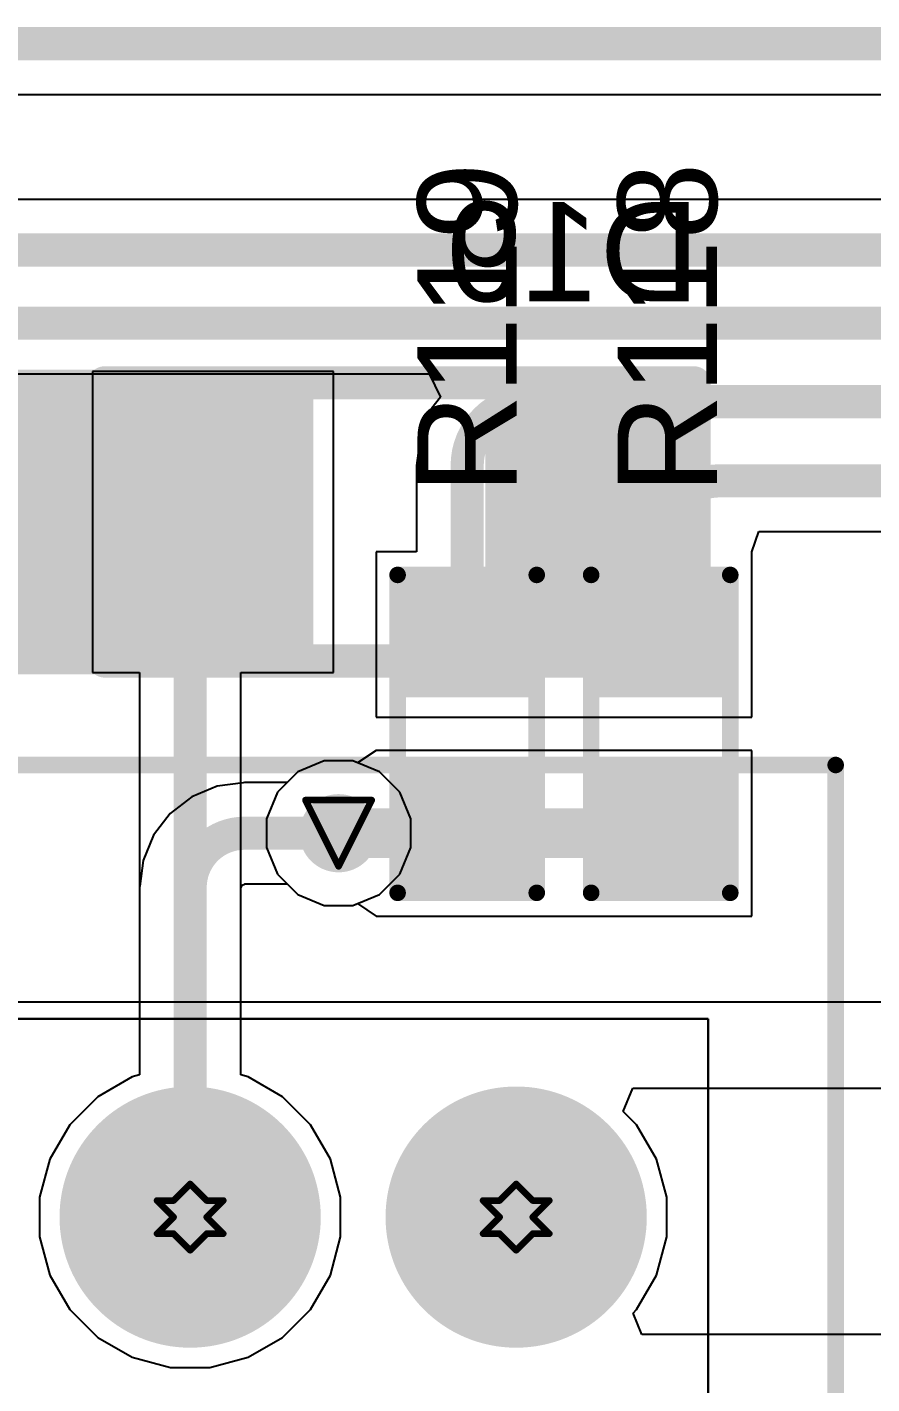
# Model space of a CAD drawing. Header units: inches. Extents: x 0 to 5359, y 0 to 5098.
# Drawn here: x 24.75 to 31.23, y 109.72 to 120.13 of the extents above; entities that cross this region are included whole.
import ezdxf

# ---------------------------------------------------------------- set-up
doc = ezdxf.new("R2010")
doc.units = ezdxf.units.IN
for name, color, linetype in [('Board Outline', 216, 'Continuous'), ('Bottom Layer', 5, 'Continuous'), ('Bottom Overlay', 54, 'Continuous'), ('Bottom Paste', 16, 'Continuous'), ('Bottom Solder', 6, 'Continuous'), ('Drill Drawing', 1, 'Continuous'), ('Layer 1', 16, 'Continuous'), ('Layer 2', 76, 'Continuous'), ('Multi-Layer', 9, 'Continuous'), ('Pad Holes', 156, 'Continuous'), ('Top Layer', 1, 'Continuous'), ('Top Overlay', 2, 'Continuous'), ('Top Paste', 8, 'Continuous'), ('Top Solder', 216, 'Continuous'), ('Via Holes', 16, 'Continuous')]:
    doc.layers.add(name, color=color, linetype=linetype)
doc.styles.add('Arial', font='', dxfattribs={"height": 0.2})
doc.styles.get('Arial').set_extended_font_data('Arial')

# ---------------------------------------------------------------- blocks, each defined once
blk = doc.blocks.new('SOD_123FL_B_19')
at = {"layer": 'Bottom Layer'}
for points in [[(-2.10000215, 0.8999994699999999), (-0.76000229, 0.8999994699999999), (-0.76000229, -0.8999994699999999), (-2.10000215, -0.8999994699999999)], [(0.75999721, 0.8999994699999999), (2.09999707, 0.8999994699999999), (2.09999707, -0.8999994699999999), (0.75999721, -0.8999994699999999)]]:
    blk.add_hatch(color=5, dxfattribs=at).paths.add_polyline_path(points)
at = {"layer": 'Bottom Overlay'}
blk.add_hatch(color=54, dxfattribs=at).paths.add_polyline_path([(-3.25124318, -1.16843302), (-2.18444318, -1.16843302), (-2.18444318, 1.16836698), (-3.25124318, 1.16836698)])
at = {"layer": 'Bottom Paste'}
for points in [[(-2.10000215, 0.8999994699999999), (-0.76000229, 0.8999994699999999), (-0.76000229, -0.8999994699999999), (-2.10000215, -0.8999994699999999)], [(0.75999721, 0.8999994699999999), (2.09999707, 0.8999994699999999), (2.09999707, -0.8999994699999999), (0.75999721, -0.8999994699999999)]]:
    blk.add_hatch(color=16, dxfattribs=at).paths.add_polyline_path(points)
at = {"layer": 'Bottom Solder'}
for points in [[(-2.20160215, 1.00159947), (-0.65840229, 1.00159947), (-0.65840229, -1.00159947), (-2.20160215, -1.00159947)], [(0.65839721, 1.00159947), (2.20159707, 1.00159947), (2.20159707, -1.00159947), (0.65839721, -1.00159947)]]:
    blk.add_hatch(color=6, dxfattribs=at).paths.add_polyline_path(points)
at = {"layer": 'Bottom Overlay'}
for points in [[(-2.26060508, 1.0668, 0.254, 0.254, 0), (2.26059492, 1.0668, 0.254, 0.254, 0)], [(2.26059492, -1.0668, 0.254, 0.254, 0), (2.26059492, 1.0668, 0.254, 0.254, 0)], [(-2.26060508, -1.0668, 0.254, 0.254, 0), (2.26059492, -1.0668, 0.254, 0.254, 0)]]:
    blk.add_lwpolyline(points, format="xyseb", dxfattribs=at)
for points in [[(-2.32410508, 1.0668, 0.127, 0.127, 1), (-2.19710508, 1.0668, 0.127, 0.127, 1)], [(2.19709492, 1.0668, 0.127, 0.127, 1), (2.32409492, 1.0668, 0.127, 0.127, 1)], [(2.19709492, 1.0668, 0.127, 0.127, 1), (2.32409492, 1.0668, 0.127, 0.127, 1)], [(-2.32410508, -1.0668, 0.127, 0.127, 1), (-2.19710508, -1.0668, 0.127, 0.127, 1)], [(2.19709492, -1.0668, 0.127, 0.127, 1), (2.32409492, -1.0668, 0.127, 0.127, 1)], [(2.19709492, -1.0668, 0.127, 0.127, 1), (2.32409492, -1.0668, 0.127, 0.127, 1)]]:
    blk.add_lwpolyline(points, format="xyseb", close=True, dxfattribs=at)
blk = doc.blocks.new('R___0603_87')
at = {"layer": 'Top Layer'}
for points in [[(-0.3809999999999999, 0.4445), (-0.3809999999999999, -0.4445), (-1.143, -0.4445), (-1.143, 0.4445)], [(1.14300254, 0.44450254), (1.14300254, -0.44449746), (0.38100254, -0.44449746), (0.38100254, 0.44450254)]]:
    blk.add_hatch(color=1, dxfattribs=at).paths.add_polyline_path(points)
at = {"layer": 'Top Paste'}
for points in [[(-0.3809999999999999, 0.4445), (-0.3809999999999999, -0.4445), (-1.143, -0.4445), (-1.143, 0.4445)], [(1.14300254, 0.44450254), (1.14300254, -0.44449746), (0.38100254, -0.44449746), (0.38100254, 0.44450254)]]:
    blk.add_hatch(color=8, dxfattribs=at).paths.add_polyline_path(points)
at = {"layer": 'Top Solder'}
for points in [[(-0.2794, 0.5460999999999999), (-0.2794, -0.5460999999999999), (-1.2446, -0.5460999999999999), (-1.2446, 0.5460999999999999)], [(1.24460254, 0.54610254), (1.24460254, -0.5460974599999999), (0.27940254, -0.5460974599999999), (0.27940254, 0.54610254)]]:
    blk.add_hatch(color=216, dxfattribs=at).paths.add_polyline_path(points)
at = {"layer": 'Top Overlay'}
for points in [[(-1.2192, 0.53340254, 0.127, 0.127, 0), (1.2192, 0.53340254, 0.127, 0.127, 0)], [(-1.2192, 0.53340254, 0.127, 0.127, 0), (-1.2192, -0.53339492, 0.127, 0.127, 0)], [(1.2192, 0.53340254, 0.127, 0.127, 0), (1.2192, -0.53339492, 0.127, 0.127, 0)], [(-1.2192, -0.53339492, 0.127, 0.127, 0), (1.2192, -0.53339492, 0.127, 0.127, 0)]]:
    blk.add_lwpolyline(points, format="xyseb", dxfattribs=at)
for points in [[(-1.25095, 0.53340254, 0.0635, 0.0635, 1), (-1.18745, 0.53340254, 0.0635, 0.0635, 1)], [(-1.25095, 0.53340254, 0.0635, 0.0635, 1), (-1.18745, 0.53340254, 0.0635, 0.0635, 1)], [(1.18745, 0.53340254, 0.0635, 0.0635, 1), (1.25095, 0.53340254, 0.0635, 0.0635, 1)], [(1.18745, 0.53340254, 0.0635, 0.0635, 1), (1.25095, 0.53340254, 0.0635, 0.0635, 1)], [(-1.25095, -0.53339492, 0.0635, 0.0635, 1), (-1.18745, -0.53339492, 0.0635, 0.0635, 1)], [(-1.25095, -0.53339492, 0.0635, 0.0635, 1), (-1.18745, -0.53339492, 0.0635, 0.0635, 1)], [(1.18745, -0.53339492, 0.0635, 0.0635, 1), (1.25095, -0.53339492, 0.0635, 0.0635, 1)], [(1.18745, -0.53339492, 0.0635, 0.0635, 1), (1.25095, -0.53339492, 0.0635, 0.0635, 1)]]:
    blk.add_lwpolyline(points, format="xyseb", close=True, dxfattribs=at)
blk = doc.blocks.new('R___0603_88')
at = {"layer": 'Top Layer'}
for points in [[(-0.3809999999999999, 0.4445), (-0.3809999999999999, -0.4445), (-1.143, -0.4445), (-1.143, 0.4445)], [(1.143, 0.4445), (1.143, -0.4445), (0.3809999999999999, -0.4445), (0.3809999999999999, 0.4445)]]:
    blk.add_hatch(color=1, dxfattribs=at).paths.add_polyline_path(points)
at = {"layer": 'Top Paste'}
for points in [[(-0.3809999999999999, 0.4445), (-0.3809999999999999, -0.4445), (-1.143, -0.4445), (-1.143, 0.4445)], [(1.143, 0.4445), (1.143, -0.4445), (0.3809999999999999, -0.4445), (0.3809999999999999, 0.4445)]]:
    blk.add_hatch(color=8, dxfattribs=at).paths.add_polyline_path(points)
at = {"layer": 'Top Solder'}
for points in [[(-0.2794, 0.5460999999999999), (-0.2794, -0.5460999999999999), (-1.2446, -0.5460999999999999), (-1.2446, 0.5460999999999999)], [(1.2446, 0.5460999999999999), (1.2446, -0.5460999999999999), (0.2794, -0.5460999999999999), (0.2794, 0.5460999999999999)]]:
    blk.add_hatch(color=216, dxfattribs=at).paths.add_polyline_path(points)
at = {"layer": 'Top Overlay'}
for points in [[(-1.2192, 0.53339238, 0.127, 0.127, 0), (1.2192, 0.53339238, 0.127, 0.127, 0)], [(-1.2192, 0.53339238, 0.127, 0.127, 0), (-1.2192, -0.53340762, 0.127, 0.127, 0)], [(1.2192, 0.53339238, 0.127, 0.127, 0), (1.2192, -0.53340762, 0.127, 0.127, 0)], [(-1.2192, -0.53340762, 0.127, 0.127, 0), (1.2192, -0.53340762, 0.127, 0.127, 0)]]:
    blk.add_lwpolyline(points, format="xyseb", dxfattribs=at)
for points in [[(-1.25095, 0.53339238, 0.0635, 0.0635, 1), (-1.18745, 0.53339238, 0.0635, 0.0635, 1)], [(-1.25095, 0.53339238, 0.0635, 0.0635, 1), (-1.18745, 0.53339238, 0.0635, 0.0635, 1)], [(1.18745, 0.53339238, 0.0635, 0.0635, 1), (1.25095, 0.53339238, 0.0635, 0.0635, 1)], [(1.18745, 0.53339238, 0.0635, 0.0635, 1), (1.25095, 0.53339238, 0.0635, 0.0635, 1)], [(-1.25095, -0.53340762, 0.0635, 0.0635, 1), (-1.18745, -0.53340762, 0.0635, 0.0635, 1)], [(-1.25095, -0.53340762, 0.0635, 0.0635, 1), (-1.18745, -0.53340762, 0.0635, 0.0635, 1)], [(1.18745, -0.53340762, 0.0635, 0.0635, 1), (1.25095, -0.53340762, 0.0635, 0.0635, 1)], [(1.18745, -0.53340762, 0.0635, 0.0635, 1), (1.25095, -0.53340762, 0.0635, 0.0635, 1)]]:
    blk.add_lwpolyline(points, format="xyseb", close=True, dxfattribs=at)
blk = doc.blocks.new('B8B_XH_A_LF__SN__B_224')
at = {"layer": 'Bottom Layer'}
h = blk.add_hatch(color=5, dxfattribs=at)
edge = h.paths.add_edge_path()
edge.add_arc((6.24999766, 0), 0.8999982, 0, 360)
h = blk.add_hatch(color=5, dxfattribs=at)
edge = h.paths.add_edge_path()
edge.add_arc((8.74999774, 0), 0.8999982, 0, 360)
at = {"layer": 'Bottom Solder'}
h = blk.add_hatch(color=6, dxfattribs=at)
edge = h.paths.add_edge_path()
edge.add_arc((6.24999766, 0), 1.0015982, 0, 360)
h = blk.add_hatch(color=6, dxfattribs=at)
edge = h.paths.add_edge_path()
edge.add_arc((8.74999774, 0), 1.0015982, 0, 360)
at = {"layer": 'Layer 1'}
h = blk.add_hatch(color=16, dxfattribs=at)
edge = h.paths.add_edge_path()
edge.add_arc((6.24999766, 0), 0.8999982, 0, 360)
h = blk.add_hatch(color=16, dxfattribs=at)
edge = h.paths.add_edge_path()
edge.add_arc((8.74999774, 0), 0.8999982, 0, 360)
at = {"layer": 'Layer 2'}
h = blk.add_hatch(color=76, dxfattribs=at)
edge = h.paths.add_edge_path()
edge.add_arc((6.24999766, 0), 0.8999982, 0, 360)
h = blk.add_hatch(color=76, dxfattribs=at)
edge = h.paths.add_edge_path()
edge.add_arc((8.74999774, 0), 0.8999982, 0, 360)
at = {"layer": 'Multi-Layer'}
h = blk.add_hatch(color=9, dxfattribs=at)
edge = h.paths.add_edge_path()
edge.add_arc((6.24999766, 0), 0.8999982, 0, 360)
h = blk.add_hatch(color=9, dxfattribs=at)
edge = h.paths.add_edge_path()
edge.add_arc((8.74999774, 0), 0.8999982, 0, 360)
at = {"layer": 'Pad Holes'}
h = blk.add_hatch(color=7, dxfattribs=at)
edge = h.paths.add_edge_path()
edge.add_arc((6.24999766, 0), 0.499999, 0, 360)
h = blk.add_hatch(color=7, dxfattribs=at)
edge = h.paths.add_edge_path()
edge.add_arc((8.74999774, 0), 0.499999, 0, 360)
at = {"layer": 'Top Layer'}
h = blk.add_hatch(color=1, dxfattribs=at)
edge = h.paths.add_edge_path()
edge.add_arc((6.24999766, 0), 0.8999982, 0, 360)
h = blk.add_hatch(color=1, dxfattribs=at)
edge = h.paths.add_edge_path()
edge.add_arc((8.74999774, 0), 0.8999982, 0, 360)
at = {"layer": 'Top Solder'}
h = blk.add_hatch(color=216, dxfattribs=at)
edge = h.paths.add_edge_path()
edge.add_arc((6.24999766, 0), 1.0015982, 0, 360)
h = blk.add_hatch(color=216, dxfattribs=at)
edge = h.paths.add_edge_path()
edge.add_arc((8.74999774, 0), 1.0015982, 0, 360)
at = {"layer": 'Bottom Overlay'}
for points in [[(-11.200003, 3.467600379999999, 0.127, 0.127, 0), (11.19999792, 3.467600379999999, 0.127, 0.127, 0)], [(11.19999792, -2.28240082, 0.127, 0.127, 0), (11.19999792, 3.467600379999999, 0.127, 0.127, 0)]]:
    blk.add_lwpolyline(points, format="xyseb", dxfattribs=at)
blk.add_lwpolyline([(11.16824792, 3.467600379999999, 0.0635, 0.0635, 1), (11.23174792, 3.467600379999999, 0.0635, 0.0635, 1)], format="xyseb", close=True, dxfattribs=at)
blk.add_lwpolyline([(11.16824792, 3.467600379999999, 0.0635, 0.0635, 1), (11.23174792, 3.467600379999999, 0.0635, 0.0635, 1)], format="xyseb", close=True, dxfattribs=at)

msp = doc.modelspace()

# ---------------------------------------------------------------- hatches: boundary and pattern name
at = {"layer": 'Bottom Layer'}
h = msp.add_hatch(color=5, dxfattribs=at)
edge = h.paths.add_edge_path()
edge.add_arc((27.13829472, 113.94439492), 0.2999994, 0, 360)
at = {"layer": 'Layer 1'}
h = msp.add_hatch(color=16, dxfattribs=at)
edge = h.paths.add_edge_path()
edge.add_arc((27.13829472, 113.94439492), 0.2999994, 0, 360)
at = {"layer": 'Layer 2'}
h = msp.add_hatch(color=76, dxfattribs=at)
edge = h.paths.add_edge_path()
edge.add_arc((27.13829472, 113.94439492), 0.2999994, 0, 360)
at = {"layer": 'Top Layer'}
h = msp.add_hatch(color=1, dxfattribs=at)
edge = h.paths.add_edge_path()
edge.add_arc((27.13829472, 113.94439492), 0.2999994, 0, 360)
at = {"layer": 'Via Holes'}
h = msp.add_hatch(color=7, dxfattribs=at)
edge = h.paths.add_edge_path()
edge.add_arc((27.13829472, 113.94439492), 0.1499997, 0, 360)

# ---------------------------------------------------------------- linework, layer by layer
at = {"layer": 'Board Outline'}
msp.add_lwpolyline([(-3.556e-05, 120.00003686, 0.254, 0.254, 0), (109.99996542, 120.00003686, 0.254, 0.254, 0)], format="xyseb", dxfattribs=at)
at = {"layer": 'Bottom Layer'}
for p, q in [((4.14505902, 119.6115464), (45.3644, 119.6115464)), ((27.09795952, 117.4859982), (25.2499622, 117.4859982)), ((25.2499622, 117.4859982), (25.2499622, 115.1780018)), ((27.09795952, 115.1780018), (27.09795952, 117.4859982)), ((25.2499622, 115.1780018), (25.61149564, 115.1780018)), ((25.61149564, 115.1780018), (25.61149564, 112.09066228)), ((26.38842576, 112.09066228), (26.38842576, 115.1780018)), ((26.38842576, 115.1780018), (27.09795952, 115.1780018)), ((27.02809682, 114.49839432), (26.82448026, 114.41405362)), ((27.24849262, 114.49839432), (27.02809682, 114.49839432)), ((27.45210918, 114.41405362), (27.24849262, 114.49839432)), ((26.82448026, 114.41405362), (26.66863602, 114.25820938)), ((27.60795342, 114.25820938), (27.45210918, 114.41405362)), ((26.66863602, 114.25820938), (26.58429532, 114.05459282)), ((27.69229412, 114.05459282), (27.60795342, 114.25820938)), ((26.58429532, 114.05459282), (26.58429532, 113.83419702)), ((27.69229412, 113.83419702), (27.69229412, 114.05459282)), ((26.58429532, 113.83419702), (26.66863602, 113.63058046)), ((27.60795342, 113.63058046), (27.69229412, 113.83419702)), ((26.66863602, 113.63058046), (26.82448026, 113.47473622)), ((27.45210918, 113.47473622), (27.60795342, 113.63058046)), ((26.82448026, 113.47473622), (27.02809682, 113.39039552)), ((27.24849262, 113.39039552), (27.45210918, 113.47473622)), ((27.02809682, 113.39039552), (27.24849262, 113.39039552)), ((25.5545336, 112.07539942), (25.2913896, 111.92347186)), ((25.61149564, 112.09066228), (25.5545336, 112.07539942)), ((26.4453878, 112.07539942), (26.38842576, 112.09066228)), ((26.7085318, 111.92347186), (26.4453878, 112.07539942)), ((25.2913896, 111.92347186), (25.07653354, 111.7086158)), ((26.92338786, 111.7086158), (26.7085318, 111.92347186)), ((25.07653354, 111.7086158), (24.92460598, 111.4454718)), ((27.07531542, 111.4454718), (26.92338786, 111.7086158)), ((24.92460598, 111.4454718), (24.8459625, 111.15197226)), ((27.1539589, 111.15197226), (27.07531542, 111.4454718)), ((24.8459625, 111.15197226), (24.8459625, 110.84811714)), ((27.1539589, 110.84811714), (27.1539589, 111.15197226)), ((24.8459625, 110.84811714), (24.92460598, 110.5546176)), ((27.07531542, 110.5546176), (27.1539589, 110.84811714)), ((24.92460598, 110.5546176), (25.07653354, 110.2914736)), ((26.92338786, 110.2914736), (27.07531542, 110.5546176)), ((25.07653354, 110.2914736), (25.2913896, 110.07661754)), ((26.7085318, 110.07661754), (26.92338786, 110.2914736)), ((25.2913896, 110.07661754), (25.5545336, 109.92468998)), ((26.4453878, 109.92468998), (26.7085318, 110.07661754)), ((25.5545336, 109.92468998), (25.84803314, 109.8460465)), ((26.15188826, 109.8460465), (26.4453878, 109.92468998)), ((25.84803314, 109.8460465), (26.15188826, 109.8460465))]:
    msp.add_line(p, q, dxfattribs=at)
for points in [[(25.9999607, 116.15799984, 0.508, 0.508, 0), (26.17396086, 116.332, 0.508, 0.508, 0)], [(25.9999607, 111.0000447, 0.254, 0.254, 0), (25.9999607, 116.15799984, 0.254, 0.254, 0)]]:
    msp.add_lwpolyline(points, format="xyseb", dxfattribs=at)
for points in [[(26.04696086, 116.332, 0.254, 0.254, 1), (26.30096086, 116.332, 0.254, 0.254, 1)], [(25.8729607, 116.15799984, 0.254, 0.254, 1), (26.1269607, 116.15799984, 0.254, 0.254, 1)], [(25.9364607, 116.15799984, 0.127, 0.127, 1), (26.0634607, 116.15799984, 0.127, 0.127, 1)], [(25.9364607, 111.0000447, 0.127, 0.127, 1), (26.0634607, 111.0000447, 0.127, 0.127, 1)]]:
    msp.add_lwpolyline(points, format="xyseb", close=True, dxfattribs=at)
at = {"layer": 'Drill Drawing'}
for points in [[(26.88429472, 114.19839492, 0.0508, 0.0508, 0), (27.39229472, 114.19839492, 0.0508, 0.0508, 0)], [(26.88429472, 114.19839492, 0.0508, 0.0508, 0), (27.13829472, 113.69039492, 0.0508, 0.0508, 0)], [(27.13829472, 113.69039492, 0.0508, 0.0508, 0), (27.39229472, 114.19839492, 0.0508, 0.0508, 0)], [(25.8729607, 111.1270447, 0.0508, 0.0508, 0), (25.9999607, 111.2540447, 0.0508, 0.0508, 0)], [(25.9999607, 111.2540447, 0.0508, 0.0508, 0), (26.1269607, 111.1270447, 0.0508, 0.0508, 0)], [(28.37296078, 111.1270447, 0.0508, 0.0508, 0), (28.49996077999999, 111.2540447, 0.0508, 0.0508, 0)], [(28.49996077999999, 111.2540447, 0.0508, 0.0508, 0), (28.62696078, 111.1270447, 0.0508, 0.0508, 0)], [(25.7459607, 111.1270447, 0.0508, 0.0508, 0), (25.8729607, 111.0000447, 0.0508, 0.0508, 0)], [(25.7459607, 111.1270447, 0.0508, 0.0508, 0), (25.8729607, 111.1270447, 0.0508, 0.0508, 0)], [(26.1269607, 111.1270447, 0.0508, 0.0508, 0), (26.2539607, 111.1270447, 0.0508, 0.0508, 0)], [(26.1269607, 111.0000447, 0.0508, 0.0508, 0), (26.2539607, 111.1270447, 0.0508, 0.0508, 0)], [(28.24596078, 111.1270447, 0.0508, 0.0508, 0), (28.37296078, 111.0000447, 0.0508, 0.0508, 0)], [(28.24596078, 111.1270447, 0.0508, 0.0508, 0), (28.37296078, 111.1270447, 0.0508, 0.0508, 0)], [(28.62696078, 111.1270447, 0.0508, 0.0508, 0), (28.75396078, 111.1270447, 0.0508, 0.0508, 0)], [(28.62696078, 111.0000447, 0.0508, 0.0508, 0), (28.75396078, 111.1270447, 0.0508, 0.0508, 0)], [(25.7459607, 110.8730447, 0.0508, 0.0508, 0), (25.8729607, 111.0000447, 0.0508, 0.0508, 0)], [(26.1269607, 111.0000447, 0.0508, 0.0508, 0), (26.2539607, 110.8730447, 0.0508, 0.0508, 0)], [(28.24596078, 110.8730447, 0.0508, 0.0508, 0), (28.37296078, 111.0000447, 0.0508, 0.0508, 0)], [(28.62696078, 111.0000447, 0.0508, 0.0508, 0), (28.75396078, 110.8730447, 0.0508, 0.0508, 0)], [(25.7459607, 110.8730447, 0.0508, 0.0508, 0), (25.8729607, 110.8730447, 0.0508, 0.0508, 0)], [(25.8729607, 110.8730447, 0.0508, 0.0508, 0), (25.9999607, 110.7460447, 0.0508, 0.0508, 0)], [(25.9999607, 110.7460447, 0.0508, 0.0508, 0), (26.1269607, 110.8730447, 0.0508, 0.0508, 0)], [(26.1269607, 110.8730447, 0.0508, 0.0508, 0), (26.2539607, 110.8730447, 0.0508, 0.0508, 0)], [(28.24596078, 110.8730447, 0.0508, 0.0508, 0), (28.37296078, 110.8730447, 0.0508, 0.0508, 0)], [(28.37296078, 110.8730447, 0.0508, 0.0508, 0), (28.49996077999999, 110.7460447, 0.0508, 0.0508, 0)], [(28.49996077999999, 110.7460447, 0.0508, 0.0508, 0), (28.62696078, 110.8730447, 0.0508, 0.0508, 0)], [(28.62696078, 110.8730447, 0.0508, 0.0508, 0), (28.75396078, 110.8730447, 0.0508, 0.0508, 0)]]:
    msp.add_lwpolyline(points, format="xyseb", dxfattribs=at)
for points in [[(26.87159472, 114.19839492, 0.0254, 0.0254, 1), (26.89699472, 114.19839492, 0.0254, 0.0254, 1)], [(26.87159472, 114.19839492, 0.0254, 0.0254, 1), (26.89699472, 114.19839492, 0.0254, 0.0254, 1)], [(27.37959472, 114.19839492, 0.0254, 0.0254, 1), (27.40499472, 114.19839492, 0.0254, 0.0254, 1)], [(27.37959472, 114.19839492, 0.0254, 0.0254, 1), (27.40499472, 114.19839492, 0.0254, 0.0254, 1)], [(27.12559472, 113.69039492, 0.0254, 0.0254, 1), (27.15099472, 113.69039492, 0.0254, 0.0254, 1)], [(27.12559472, 113.69039492, 0.0254, 0.0254, 1), (27.15099472, 113.69039492, 0.0254, 0.0254, 1)], [(25.9872607, 111.2540447, 0.0254, 0.0254, 1), (26.0126607, 111.2540447, 0.0254, 0.0254, 1)], [(25.9872607, 111.2540447, 0.0254, 0.0254, 1), (26.0126607, 111.2540447, 0.0254, 0.0254, 1)], [(28.48726078, 111.2540447, 0.0254, 0.0254, 1), (28.51266078, 111.2540447, 0.0254, 0.0254, 1)], [(28.48726078, 111.2540447, 0.0254, 0.0254, 1), (28.51266078, 111.2540447, 0.0254, 0.0254, 1)], [(25.7332607, 111.1270447, 0.0254, 0.0254, 1), (25.7586607, 111.1270447, 0.0254, 0.0254, 1)], [(25.7332607, 111.1270447, 0.0254, 0.0254, 1), (25.7586607, 111.1270447, 0.0254, 0.0254, 1)], [(25.8602607, 111.1270447, 0.0254, 0.0254, 1), (25.8856607, 111.1270447, 0.0254, 0.0254, 1)], [(25.8602607, 111.1270447, 0.0254, 0.0254, 1), (25.8856607, 111.1270447, 0.0254, 0.0254, 1)], [(26.1142607, 111.1270447, 0.0254, 0.0254, 1), (26.1396607, 111.1270447, 0.0254, 0.0254, 1)], [(26.1142607, 111.1270447, 0.0254, 0.0254, 1), (26.1396607, 111.1270447, 0.0254, 0.0254, 1)], [(26.2412607, 111.1270447, 0.0254, 0.0254, 1), (26.2666607, 111.1270447, 0.0254, 0.0254, 1)], [(26.2412607, 111.1270447, 0.0254, 0.0254, 1), (26.2666607, 111.1270447, 0.0254, 0.0254, 1)], [(28.23326078, 111.1270447, 0.0254, 0.0254, 1), (28.25866078, 111.1270447, 0.0254, 0.0254, 1)], [(28.23326078, 111.1270447, 0.0254, 0.0254, 1), (28.25866078, 111.1270447, 0.0254, 0.0254, 1)], [(28.36026078, 111.1270447, 0.0254, 0.0254, 1), (28.38566078, 111.1270447, 0.0254, 0.0254, 1)], [(28.36026078, 111.1270447, 0.0254, 0.0254, 1), (28.38566078, 111.1270447, 0.0254, 0.0254, 1)], [(28.61426078, 111.1270447, 0.0254, 0.0254, 1), (28.63966078, 111.1270447, 0.0254, 0.0254, 1)], [(28.61426078, 111.1270447, 0.0254, 0.0254, 1), (28.63966078, 111.1270447, 0.0254, 0.0254, 1)], [(28.74126078, 111.1270447, 0.0254, 0.0254, 1), (28.76666078, 111.1270447, 0.0254, 0.0254, 1)], [(28.74126078, 111.1270447, 0.0254, 0.0254, 1), (28.76666078, 111.1270447, 0.0254, 0.0254, 1)], [(25.8602607, 111.0000447, 0.0254, 0.0254, 1), (25.8856607, 111.0000447, 0.0254, 0.0254, 1)], [(25.8602607, 111.0000447, 0.0254, 0.0254, 1), (25.8856607, 111.0000447, 0.0254, 0.0254, 1)], [(26.1142607, 111.0000447, 0.0254, 0.0254, 1), (26.1396607, 111.0000447, 0.0254, 0.0254, 1)], [(26.1142607, 111.0000447, 0.0254, 0.0254, 1), (26.1396607, 111.0000447, 0.0254, 0.0254, 1)], [(28.36026078, 111.0000447, 0.0254, 0.0254, 1), (28.38566078, 111.0000447, 0.0254, 0.0254, 1)], [(28.36026078, 111.0000447, 0.0254, 0.0254, 1), (28.38566078, 111.0000447, 0.0254, 0.0254, 1)], [(28.61426078, 111.0000447, 0.0254, 0.0254, 1), (28.63966078, 111.0000447, 0.0254, 0.0254, 1)], [(28.61426078, 111.0000447, 0.0254, 0.0254, 1), (28.63966078, 111.0000447, 0.0254, 0.0254, 1)], [(25.7332607, 110.8730447, 0.0254, 0.0254, 1), (25.7586607, 110.8730447, 0.0254, 0.0254, 1)], [(25.7332607, 110.8730447, 0.0254, 0.0254, 1), (25.7586607, 110.8730447, 0.0254, 0.0254, 1)], [(25.8602607, 110.8730447, 0.0254, 0.0254, 1), (25.8856607, 110.8730447, 0.0254, 0.0254, 1)], [(25.8602607, 110.8730447, 0.0254, 0.0254, 1), (25.8856607, 110.8730447, 0.0254, 0.0254, 1)], [(26.1142607, 110.8730447, 0.0254, 0.0254, 1), (26.1396607, 110.8730447, 0.0254, 0.0254, 1)], [(26.1142607, 110.8730447, 0.0254, 0.0254, 1), (26.1396607, 110.8730447, 0.0254, 0.0254, 1)], [(26.2412607, 110.8730447, 0.0254, 0.0254, 1), (26.2666607, 110.8730447, 0.0254, 0.0254, 1)], [(26.2412607, 110.8730447, 0.0254, 0.0254, 1), (26.2666607, 110.8730447, 0.0254, 0.0254, 1)], [(28.23326078, 110.8730447, 0.0254, 0.0254, 1), (28.25866078, 110.8730447, 0.0254, 0.0254, 1)], [(28.23326078, 110.8730447, 0.0254, 0.0254, 1), (28.25866078, 110.8730447, 0.0254, 0.0254, 1)], [(28.36026078, 110.8730447, 0.0254, 0.0254, 1), (28.38566078, 110.8730447, 0.0254, 0.0254, 1)], [(28.36026078, 110.8730447, 0.0254, 0.0254, 1), (28.38566078, 110.8730447, 0.0254, 0.0254, 1)], [(28.61426078, 110.8730447, 0.0254, 0.0254, 1), (28.63966078, 110.8730447, 0.0254, 0.0254, 1)], [(28.61426078, 110.8730447, 0.0254, 0.0254, 1), (28.63966078, 110.8730447, 0.0254, 0.0254, 1)], [(28.74126078, 110.8730447, 0.0254, 0.0254, 1), (28.76666078, 110.8730447, 0.0254, 0.0254, 1)], [(28.74126078, 110.8730447, 0.0254, 0.0254, 1), (28.76666078, 110.8730447, 0.0254, 0.0254, 1)], [(25.9872607, 110.7460447, 0.0254, 0.0254, 1), (26.0126607, 110.7460447, 0.0254, 0.0254, 1)], [(25.9872607, 110.7460447, 0.0254, 0.0254, 1), (26.0126607, 110.7460447, 0.0254, 0.0254, 1)], [(28.48726078, 110.7460447, 0.0254, 0.0254, 1), (28.51266078, 110.7460447, 0.0254, 0.0254, 1)], [(28.48726078, 110.7460447, 0.0254, 0.0254, 1), (28.51266078, 110.7460447, 0.0254, 0.0254, 1)]]:
    msp.add_lwpolyline(points, format="xyseb", close=True, dxfattribs=at)
at = {"layer": 'Layer 1'}
for p, q in [((4.14505902, 119.6115464), (105.85486322, 119.6115464)), ((27.02809682, 114.49839432), (26.82448026, 114.41405362)), ((27.24849262, 114.49839432), (27.02809682, 114.49839432)), ((27.45210918, 114.41405362), (27.24849262, 114.49839432)), ((26.82448026, 114.41405362), (26.66863602, 114.25820938)), ((27.60795342, 114.25820938), (27.45210918, 114.41405362)), ((26.66863602, 114.25820938), (26.58429532, 114.05459282)), ((27.69229412, 114.05459282), (27.60795342, 114.25820938)), ((26.58429532, 114.05459282), (26.58429532, 113.83419702)), ((27.69229412, 113.83419702), (27.69229412, 114.05459282)), ((26.58429532, 113.83419702), (26.66863602, 113.63058046)), ((27.60795342, 113.63058046), (27.69229412, 113.83419702)), ((26.66863602, 113.63058046), (26.82448026, 113.47473622)), ((27.45210918, 113.47473622), (27.60795342, 113.63058046)), ((26.82448026, 113.47473622), (27.02809682, 113.39039552)), ((27.24849262, 113.39039552), (27.45210918, 113.47473622)), ((27.02809682, 113.39039552), (27.24849262, 113.39039552)), ((9.249227119999999, 112.522), (29.972, 112.522)), ((29.972, 112.522), (9.249227119999999, 112.522)), ((29.972, 112.522), (29.972, 109.48915364)), ((29.972, 109.48915364), (29.972, 112.522))]:
    msp.add_line(p, q, dxfattribs=at)
at = {"layer": 'Layer 2'}
for p, q in [((4.14505902, 119.6115464), (70.48027051999999, 119.6115464)), ((27.02809682, 114.49839432), (26.82448026, 114.41405362)), ((27.24849262, 114.49839432), (27.02809682, 114.49839432)), ((27.45210918, 114.41405362), (27.24849262, 114.49839432)), ((26.82448026, 114.41405362), (26.66863602, 114.25820938)), ((27.60795342, 114.25820938), (27.45210918, 114.41405362)), ((26.66863602, 114.25820938), (26.58429532, 114.05459282)), ((27.69229412, 114.05459282), (27.60795342, 114.25820938)), ((26.58429532, 114.05459282), (26.58429532, 113.83419702)), ((27.69229412, 113.83419702), (27.69229412, 114.05459282)), ((26.58429532, 113.83419702), (26.66863602, 113.63058046)), ((27.60795342, 113.63058046), (27.69229412, 113.83419702)), ((26.66863602, 113.63058046), (26.82448026, 113.47473622)), ((27.45210918, 113.47473622), (27.60795342, 113.63058046)), ((26.82448026, 113.47473622), (27.02809682, 113.39039552)), ((27.24849262, 113.39039552), (27.45210918, 113.47473622)), ((27.02809682, 113.39039552), (27.24849262, 113.39039552)), ((58.80101016, 112.64899238), (9.78898982, 112.649)), ((29.32120882, 111.81079492), (29.39485612, 111.98859492)), ((29.39485612, 111.98859492), (35.08342488, 111.98859492)), ((29.42338794, 111.7086158), (29.32120882, 111.81079492)), ((29.5753155, 111.4454718), (29.42338794, 111.7086158)), ((29.65395898, 111.15197226), (29.5753155, 111.4454718)), ((29.65395898, 110.84811714), (29.65395898, 111.15197226)), ((29.5753155, 110.5546176), (29.65395898, 110.84811714)), ((29.42338794, 110.2914736), (29.5753155, 110.5546176)), ((29.39622518, 110.26431084), (29.42338794, 110.2914736)), ((29.4642667, 110.10004396), (29.39622518, 110.26431084)), ((36.78815604, 110.10004396), (29.4642667, 110.10004396))]:
    msp.add_line(p, q, dxfattribs=at)
at = {"layer": 'Top Layer'}
for p, q in [((4.14505902, 119.6115464), (39.03655896, 119.6115464)), ((31.39036902, 118.80590158), (22.5509074, 118.80590158)), ((22.99151866, 117.46753494), (27.8314912, 117.46753494)), ((27.8314912, 117.46753494), (27.91917454, 117.28973494)), ((27.91917454, 117.28973494), (27.85336568, 117.20397184)), ((27.85336568, 117.20397184), (27.76561376, 116.99212314)), ((27.76561376, 116.99212314), (27.73568494, 116.76478044)), ((27.73568494, 116.76478044), (27.73573574, 116.76478044)), ((27.73573574, 116.76478044), (27.73573574, 116.10339746)), ((30.30669326, 116.10339238), (30.36121182, 116.25861178)), ((30.36121182, 116.25861178), (34.33949697999999, 116.25861178)), ((27.73573574, 116.10339746), (27.42569826, 116.10339746)), ((27.42569826, 116.10339746), (27.42569826, 114.83339746)), ((30.30669072, 114.83339492), (30.30669072, 116.10339238)), ((30.30669072, 116.10339238), (30.30669326, 116.10339238)), ((27.42569826, 114.83339746), (28.82269318, 114.83339746)), ((28.82269318, 114.83339746), (28.82269318, 114.83339238)), ((28.82269318, 114.83339238), (28.9096958, 114.83338984)), ((28.9096958, 114.83338984), (28.9096958, 114.83339492)), ((28.9096958, 114.83339492), (30.30669072, 114.83339492)), ((27.4257008, 114.57939746), (27.28304932, 114.48408142)), ((27.4257008, 114.57939492), (27.4257008, 114.57939746)), ((28.82269572, 114.57939492), (27.4257008, 114.57939492)), ((28.9096958, 114.5794), (28.82269572, 114.5794)), ((28.82269572, 114.5794), (28.82269572, 114.57939492)), ((28.9096958, 114.57939492), (28.9096958, 114.5794)), ((30.30669072, 114.57939492), (28.9096958, 114.57939492)), ((30.30669072, 113.30939492), (30.30669072, 114.57939492)), ((27.02809682, 114.49839432), (26.82448026, 114.41405362)), ((27.24849262, 114.49839432), (27.02809682, 114.49839432)), ((27.28304932, 114.48408142), (27.24849262, 114.49839432)), ((26.82448026, 114.41405362), (26.74328662, 114.33285998)), ((26.20793082, 114.30487934), (26.01403992, 114.22456962)), ((26.40727764, 114.33112516), (26.20793082, 114.30487934)), ((26.416, 114.33285998), (26.40727764, 114.33112516)), ((26.74328662, 114.33285998), (26.416, 114.33285998)), ((26.01403992, 114.22456962), (25.84754546, 114.09681016)), ((25.84754546, 114.09681016), (25.719786, 113.93031316)), ((25.719786, 113.93031316), (25.63947628, 113.7364248)), ((25.63947628, 113.7364248), (25.61323046, 113.53707798)), ((25.61323046, 113.53707798), (25.61149564, 113.52835562)), ((26.3918192, 113.52835562), (26.39890072, 113.5454549)), ((26.39890072, 113.5454549), (26.416, 113.55253642)), ((26.416, 113.55253642), (26.416, 113.55592986)), ((26.416, 113.55592986), (26.74328662, 113.55592986)), ((26.74328662, 113.55592986), (26.82448026, 113.47473622)), ((25.61149564, 113.52835562), (25.61149564, 112.09066228)), ((26.38842576, 112.09066228), (26.38842576, 113.52835562)), ((26.38842576, 113.52835562), (26.3918192, 113.52835562)), ((26.82448026, 113.47473622), (27.02809682, 113.39039552)), ((27.02809682, 113.39039552), (27.24849262, 113.39039552)), ((27.24849262, 113.39039552), (27.28304932, 113.40470842)), ((27.28304932, 113.40470842), (27.4257008, 113.30939238)), ((27.4257008, 113.30939238), (27.4257008, 113.30939492)), ((27.4257008, 113.30939492), (28.82269572, 113.30939492)), ((28.82269572, 113.30939492), (28.82269572, 113.30938984)), ((28.82269572, 113.30938984), (28.9096958, 113.30938984)), ((28.9096958, 113.30938984), (28.9096958, 113.30939492)), ((28.9096958, 113.30939492), (30.30669072, 113.30939492)), ((25.5545336, 112.07539942), (25.2913896, 111.92347186)), ((25.61149564, 112.09066228), (25.5545336, 112.07539942)), ((26.4453878, 112.07539942), (26.38842576, 112.09066228)), ((26.7085318, 111.92347186), (26.4453878, 112.07539942)), ((25.2913896, 111.92347186), (25.07653354, 111.7086158)), ((26.92338786, 111.7086158), (26.7085318, 111.92347186)), ((25.07653354, 111.7086158), (24.92460598, 111.4454718)), ((27.07531542, 111.4454718), (26.92338786, 111.7086158)), ((24.92460598, 111.4454718), (24.8459625, 111.15197226)), ((27.1539589, 111.15197226), (27.07531542, 111.4454718)), ((24.8459625, 111.15197226), (24.8459625, 110.84811714)), ((27.1539589, 110.84811714), (27.1539589, 111.15197226)), ((24.8459625, 110.84811714), (24.92460598, 110.5546176)), ((27.07531542, 110.5546176), (27.1539589, 110.84811714)), ((24.92460598, 110.5546176), (25.07653354, 110.2914736)), ((26.92338786, 110.2914736), (27.07531542, 110.5546176)), ((25.07653354, 110.2914736), (25.2913896, 110.07661754)), ((26.7085318, 110.07661754), (26.92338786, 110.2914736)), ((25.2913896, 110.07661754), (25.5545336, 109.92468998)), ((26.4453878, 109.92468998), (26.7085318, 110.07661754)), ((25.5545336, 109.92468998), (25.84803314, 109.8460465)), ((26.15188826, 109.8460465), (26.4453878, 109.92468998)), ((25.84803314, 109.8460465), (26.15188826, 109.8460465))]:
    msp.add_line(p, q, dxfattribs=at)
for points in [[(22.5509074, 118.41743652, 0.254, 0.254, 0), (31.78537712, 118.41743652, 0.254, 0.254, 0)], [(22.93059676, 117.856, 0.254, 0.254, 0), (34.05005128, 117.856, 0.254, 0.254, 0)], [(28.1242008, 116.76478044, 0.254, 0.254, -0.4142135623730951), (28.6140652, 117.25464484, 0.254, 0.254, 0)], [(28.6140652, 117.25464484, 0.254, 0.254, 0), (36.18772544, 117.25464484, 0.254, 0.254, 0)], [(28.1242008, 115.46839746, 0.254, 0.254, 0), (28.1242008, 116.76478044, 0.254, 0.254, 0)], [(29.60819072, 116.19488572, 0.254, 0.254, -0.4142135623730951), (30.06038184, 116.64707684, 0.254, 0.254, 0)], [(30.06038184, 116.64707684, 0.254, 0.254, 0), (34.73450508, 116.64707684, 0.254, 0.254, 0)], [(29.60819072, 115.46839492, 0.254, 0.254, 0), (29.60819072, 116.19488572, 0.254, 0.254, 0)], [(28.12419826, 115.46839746, 0.1778, 0.1778, 0), (28.1242008, 115.46839746, 0.1778, 0.1778, 0)], [(25.9999607, 113.52835562, 0.254, 0.254, -0.4142135623730951), (26.416, 113.94439492, 0.254, 0.254, 0)], [(26.416, 113.94439492, 0.254, 0.254, 0), (27.13829472, 113.94439492, 0.254, 0.254, 0)], [(27.13829472, 113.94439492, 0.3809999999999999, 0.3809999999999999, 0), (28.1242008, 113.94439492, 0.3809999999999999, 0.3809999999999999, 0)], [(28.1242008, 113.94439492, 0.3809999999999999, 0.3809999999999999, 0), (29.60819072, 113.94439492, 0.3809999999999999, 0.3809999999999999, 0)], [(25.9999607, 111.0000447, 0.254, 0.254, 0), (25.9999607, 113.52835562, 0.254, 0.254, 0)]]:
    msp.add_lwpolyline(points, format="xyseb", dxfattribs=at)
for points in [[(28.5505652, 117.25464484, 0.127, 0.127, 1), (28.6775652, 117.25464484, 0.127, 0.127, 1)], [(28.5505652, 117.25464484, 0.127, 0.127, 1), (28.6775652, 117.25464484, 0.127, 0.127, 1)], [(28.0607008, 116.76478044, 0.127, 0.127, 1), (28.1877008, 116.76478044, 0.127, 0.127, 1)], [(28.0607008, 116.76478044, 0.127, 0.127, 1), (28.1877008, 116.76478044, 0.127, 0.127, 1)], [(29.99688184, 116.64707684, 0.127, 0.127, 1), (30.12388184, 116.64707684, 0.127, 0.127, 1)], [(29.99688184, 116.64707684, 0.127, 0.127, 1), (30.12388184, 116.64707684, 0.127, 0.127, 1)], [(29.54469072, 116.19488572, 0.127, 0.127, 1), (29.67169072, 116.19488572, 0.127, 0.127, 1)], [(29.54469072, 116.19488572, 0.127, 0.127, 1), (29.67169072, 116.19488572, 0.127, 0.127, 1)], [(28.0607008, 115.46839746, 0.127, 0.127, 1), (28.1877008, 115.46839746, 0.127, 0.127, 1)], [(28.07974826, 115.46839746, 0.08889999999999999, 0.08889999999999999, 1), (28.16864826, 115.46839746, 0.08889999999999999, 0.08889999999999999, 1)], [(28.0797508, 115.46839746, 0.08889999999999999, 0.08889999999999999, 1), (28.1686508, 115.46839746, 0.08889999999999999, 0.08889999999999999, 1)], [(29.54469072, 115.46839492, 0.127, 0.127, 1), (29.67169072, 115.46839492, 0.127, 0.127, 1)], [(26.3525, 113.94439492, 0.127, 0.127, 1), (26.4795, 113.94439492, 0.127, 0.127, 1)], [(26.3525, 113.94439492, 0.127, 0.127, 1), (26.4795, 113.94439492, 0.127, 0.127, 1)], [(27.04304472, 113.94439492, 0.1905, 0.1905, 1), (27.23354472, 113.94439492, 0.1905, 0.1905, 1)], [(27.07479472, 113.94439492, 0.127, 0.127, 1), (27.20179472, 113.94439492, 0.127, 0.127, 1)], [(28.0289508, 113.94439492, 0.1905, 0.1905, 1), (28.2194508, 113.94439492, 0.1905, 0.1905, 1)], [(28.0289508, 113.94439492, 0.1905, 0.1905, 1), (28.2194508, 113.94439492, 0.1905, 0.1905, 1)], [(29.51294072, 113.94439492, 0.1905, 0.1905, 1), (29.70344072, 113.94439492, 0.1905, 0.1905, 1)], [(25.9364607, 113.52835562, 0.127, 0.127, 1), (26.0634607, 113.52835562, 0.127, 0.127, 1)], [(25.9364607, 113.52835562, 0.127, 0.127, 1), (26.0634607, 113.52835562, 0.127, 0.127, 1)], [(25.9364607, 111.0000447, 0.127, 0.127, 1), (26.0634607, 111.0000447, 0.127, 0.127, 1)]]:
    msp.add_lwpolyline(points, format="xyseb", close=True, dxfattribs=at)

# ---------------------------------------------------------------- block references
for name, p in [('SOD_123FL_B_19', (27.60396308, 116.332)), ('B8B_XH_A_LF__SN__B_224', (19.74996304, 111.0000447))]:
    msp.add_blockref(name, p)
at = {"rotation": 90}
for name, p in [('R___0603_87', (28.1242008, 114.70639492)), ('R___0603_88', (29.60819072, 114.70639492))]:
    msp.add_blockref(name, p, dxfattribs=at)

# ---------------------------------------------------------------- texts
at = {"layer": 'Bottom Overlay', "style": 'Arial', "text_generation_flag": 2}
msp.add_text('D19', height=0.7619999999999999, dxfattribs=at).set_placement((29.90991986, 118.02428516))
at = {"layer": 'Top Overlay', "style": 'Arial'}
for s, p in [('R119', (28.5049087, 116.54376996)), ('R118', (30.04010756, 116.54376996))]:
    msp.add_text(s, height=0.7619999999999999, rotation=90, dxfattribs=at).set_placement(p)

doc.saveas('drawing.dxf')
